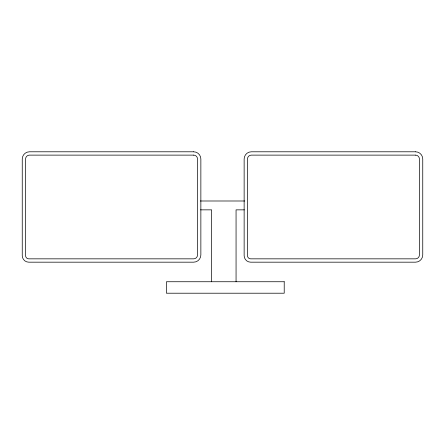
<?xml version="1.0" encoding="UTF-8"?>
<svg xmlns="http://www.w3.org/2000/svg" width="445" height="445" viewBox="0 0 445 445"><rect width="100%" height="100%" fill="white"/><g stroke="black" fill="none" stroke-linecap="round" stroke-linejoin="round"><path stroke-width="0.67" d="M200.3 200.995L244.772 200.995M200.517 209.851L211.636 209.851L211.636 281.741M244.361 209.851L236.061 209.851L236.061 281.741M193.619 151.79L29.492 151.79A7.242 7.242 0 0 0 22.25 159.026L22.25 255.636A6.536 6.536 0 0 0 28.786 262.177L193.619 262.177A7.242 7.242 0 0 0 200.862 254.935L200.862 159.026A7.242 7.242 0 0 0 193.619 151.79M415.508 151.79L251.381 151.79A7.242 7.242 0 0 0 244.138 159.026L244.138 255.636A6.536 6.536 0 0 0 250.68 262.177L415.508 262.177A7.242 7.242 0 0 0 422.75 254.935L422.75 159.026A7.242 7.242 0 0 0 415.508 151.79M193.619 155.121L29.492 155.121A3.905 3.905 0 0 0 25.588 159.026L25.588 255.636A3.204 3.204 0 0 0 28.786 258.84L193.619 258.84A3.905 3.905 0 0 0 197.524 254.935L197.524 159.026A3.905 3.905 0 0 0 193.619 155.121M415.508 155.121L251.381 155.121A3.905 3.905 0 0 0 247.476 159.026L247.476 255.636A3.204 3.204 0 0 0 250.68 258.84L415.508 258.84A3.905 3.905 0 0 0 419.413 254.935L419.413 159.026A3.905 3.905 0 0 0 415.508 155.121M284.216 281.741L166.436 281.741L166.436 293.211L284.216 293.211L284.216 281.741"/></g></svg>
